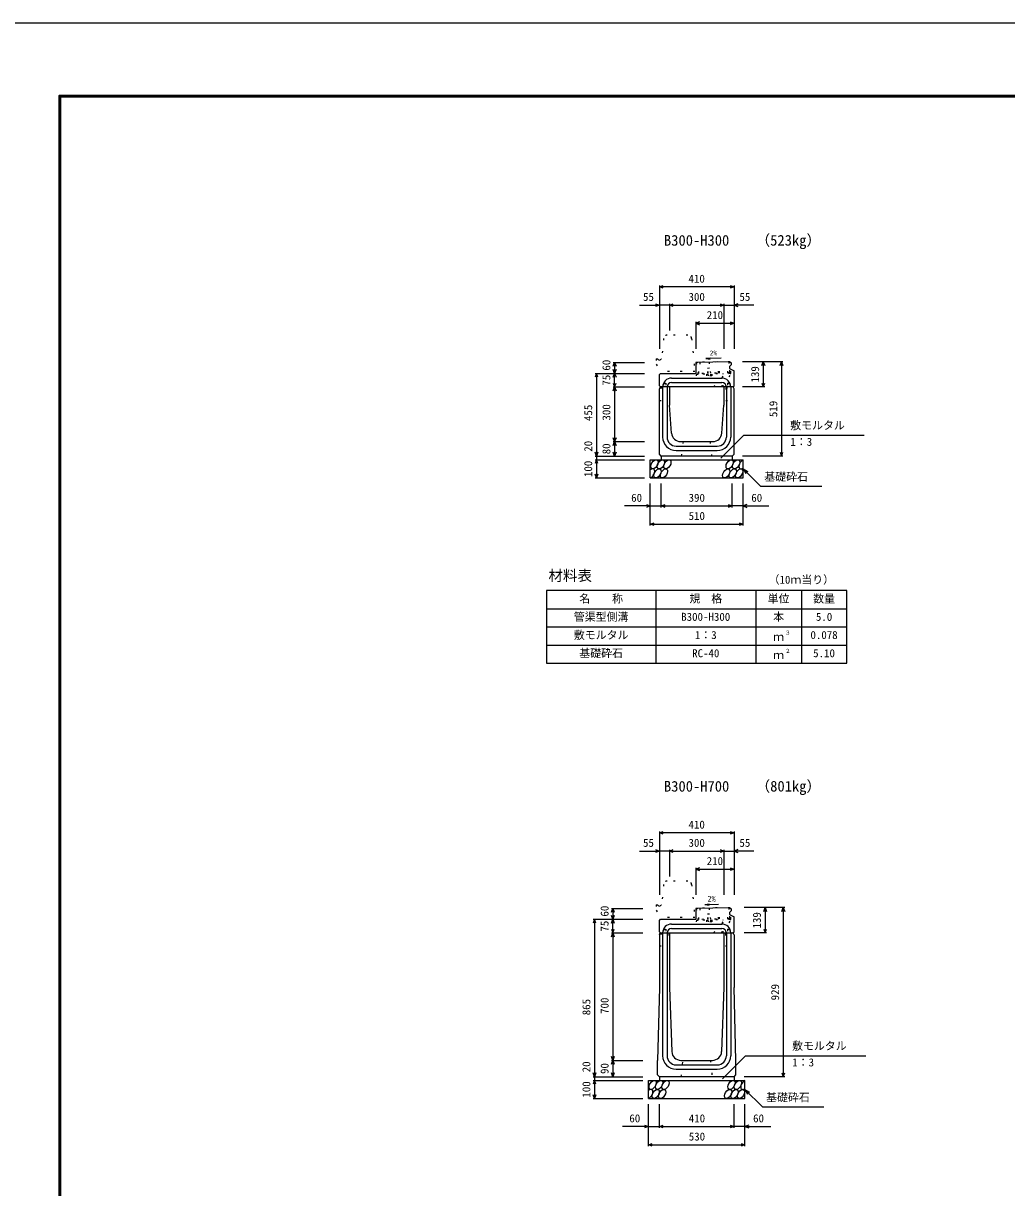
# Model space of a CAD drawing. Units: millimetres, scale not verified. Extents: x -12600 to 12600, y -5940 to 5940.
# Drawn here: x -4000 to 1403, y -458 to 5940 of the extents above; entities that cross this region are included whole.
import ezdxf
from ezdxf.enums import TextEntityAlignment as Align

# ---------------------------------------------------------------- set-up
doc = ezdxf.new("R2010")
doc.units = ezdxf.units.MM
doc.header["$LTSCALE"] = 40
doc.linetypes.add('DOTTED', pattern=[1.75, 0.25, -1.5])
for name, color, linetype, lineweight in [('0-0_DIM', 7, 'Continuous', 25), ('0-1_Defpoints', 5, 'Continuous', 25), ('0-2_HATCH', 6, 'Continuous', 25), ('0-3_HYO', 3, 'Continuous', 25), ('0-4_HYO2', 4, 'Continuous', 25), ('0-5_OUTLINE', 3, 'Continuous', 25), ('0-6_OUTLINE2', 4, 'DOTTED', 25), ('0-7_TXT', 7, 'Continuous', 25), ('0-8_WAKU', 3, 'Continuous', 25)]:
    doc.layers.add(name, color=color, linetype=linetype, lineweight=lineweight)
doc.styles.add('ＭＳ ゴシック', font='')
doc.styles.get('ＭＳ ゴシック').set_extended_font_data('MS Gothic')

msp = doc.modelspace()

# ---------------------------------------------------------------- linework, layer by layer
at = {"layer": '0-0_DIM'}
for p, q in [((-505, 4498.96), (-505, 4151.46)), ((-95, 4491.46), (-505, 4491.46)), ((-95, 4498.96), (-95, 4151.46)), ((-613.38, 4391.46), (-505, 4391.46)), ((-450, 4391.46), (-505, 4391.46)), ((-450, 4398.96), (-450, 4251.46)), ((-450, 4391.46), (-150, 4391.46)), ((-150, 4398.96), (-150, 4151.46)), ((-150, 4391.46), (-95, 4391.46)), ((13.38, 4391.46), (-95, 4391.46)), ((-305, 4298.96), (-305, 4151.46)), ((-305, 4291.46), (-95, 4291.46)), ((-758.5, 4076.46), (-586, 4076.46)), ((-751, 4076.46), (-751, 4016.46)), ((173.5, 4080.46), (-49, 4080.46)), ((66, 4080.46), (66, 3941.46)), ((166, 4080.46), (166, 3561.46)), ((-858.5, 4016.46), (-586, 4016.46)), ((-851, 4016.46), (-851, 3561.46)), ((-751, 3941.46), (-751, 4016.46)), ((-758.5, 3941.46), (-586, 3941.46)), ((-751, 3941.46), (-751, 3641.46)), ((73.5, 3941.46), (-49, 3941.46)), ((-167.89, 3550.65), (-41.66, 3676.89)), ((-41.66, 3676.89), (619.81, 3676.89)), ((-758.5, 3641.46), (-586, 3641.46)), ((-751, 3641.46), (-751, 3561.46)), ((-858.5, 3561.46), (-586, 3561.46)), ((-858.5, 3541.46), (-586, 3541.46)), ((-851, 3561.46), (-851, 3541.46)), ((-851, 3541.46), (-851, 3441.46)), ((173.5, 3561.46), (-49, 3561.46)), ((-45, 3491.46), (50.76, 3395.71)), ((-45, 3491.46), (-19.02, 3476.46)), ((-45, 3491.46), (-30, 3465.48)), ((-858.5, 3441.46), (-586, 3441.46)), ((-555, 3180.1), (-555, 3411.46)), ((-495, 3280.1), (-495, 3411.46)), ((-105, 3280.1), (-105, 3411.46)), ((-45, 3180.1), (-45, 3411.46)), ((50.76, 3395.71), (388.31, 3395.71)), ((-555, 3287.6), (-696.79, 3287.6)), ((-555, 3287.6), (-495, 3287.6)), ((-495, 3287.6), (-105, 3287.6)), ((-45, 3287.6), (-105, 3287.6)), ((-45, 3287.6), (96.79, 3287.6)), ((-555, 3187.6), (-45, 3187.6)), ((-505, 1498.96), (-505, 1151.46)), ((-95, 1491.46), (-505, 1491.46)), ((-95, 1498.96), (-95, 1151.46)), ((-613.38, 1391.46), (-505, 1391.46)), ((-450, 1391.46), (-505, 1391.46)), ((-450, 1398.96), (-450, 1251.46)), ((-450, 1391.46), (-150, 1391.46)), ((-150, 1398.96), (-150, 1151.46)), ((-150, 1391.46), (-95, 1391.46)), ((13.38, 1391.46), (-95, 1391.46)), ((-305, 1298.96), (-305, 1151.46)), ((-305, 1291.46), (-95, 1291.46)), ((-768.5, 1076.46), (-596, 1076.46)), ((-761, 1076.46), (-761, 1016.46)), ((183.5, 1080.46), (-39, 1080.46)), ((76, 1080.46), (76, 941.46)), ((176, 1080.46), (176, 151.46)), ((-868.5, 1016.46), (-596, 1016.46)), ((-861, 1016.46), (-861, 151.46)), ((-761, 941.46), (-761, 1016.46)), ((-768.5, 941.46), (-596, 941.46)), ((-761, 941.46), (-761, 241.46)), ((83.5, 941.46), (-39, 941.46)), ((-157.89, 140.65), (-31.66, 266.89)), ((-31.66, 266.89), (629.81, 266.89)), ((-768.5, 241.46), (-596, 241.46)), ((-761, 241.46), (-761, 151.46)), ((-868.5, 151.46), (-596, 151.46)), ((-868.5, 131.46), (-596, 131.46)), ((-861, 151.46), (-861, 131.46)), ((-861, 131.46), (-861, 31.46)), ((183.5, 151.46), (-39, 151.46)), ((-35, 81.46), (60.76, -14.29)), ((-35, 81.46), (-9.02, 66.46)), ((-35, 81.46), (-20, 55.48)), ((-868.5, 31.46), (-596, 31.46)), ((-565, -229.9), (-565, 1.46)), ((-505, -129.9), (-505, 1.46)), ((-95, -129.9), (-95, 1.46)), ((-35, -229.9), (-35, 1.46)), ((60.76, -14.29), (398.31, -14.29)), ((-565, -122.4), (-706.79, -122.4)), ((-565, -122.4), (-505, -122.4)), ((-505, -122.4), (-95, -122.4)), ((-300, -122.4), (-95, -122.4)), ((-35, -122.4), (-95, -122.4)), ((-35, -122.4), (106.79, -122.4)), ((-565, -222.4), (-35, -222.4))]:
    msp.add_line(p, q, dxfattribs=at)
for points in [[(-483.86, 4483.77), (-505, 4491.46), (-483.86, 4499.16)], [(-116.14, 4499.16), (-95, 4491.46), (-116.14, 4483.77)], [(-526.14, 4399.16), (-505, 4391.46), (-526.14, 4383.77)], [(-428.86, 4383.77), (-450, 4391.46), (-428.86, 4399.16)], [(-171.14, 4399.16), (-150, 4391.46), (-171.14, 4383.77)], [(-73.86, 4399.16), (-95, 4391.46), (-73.86, 4383.77)], [(-283.86, 4299.16), (-305, 4291.46), (-283.86, 4283.77)], [(-116.14, 4299.16), (-95, 4291.46), (-116.14, 4283.77)], [(-758.7, 4055.32), (-751, 4076.46), (-743.3, 4055.32)], [(-743.3, 4037.61), (-751, 4016.46), (-758.7, 4037.61)], [(58.3, 4059.32), (66, 4080.46), (73.7, 4059.32)], [(158.3, 4059.32), (166, 4080.46), (173.7, 4059.32)], [(-843.3, 3995.32), (-851, 4016.46), (-858.7, 3995.32)], [(-758.7, 3995.32), (-751, 4016.46), (-743.3, 3995.32)], [(-758.7, 3962.61), (-751, 3941.46), (-743.3, 3962.61)], [(-758.7, 3920.32), (-751, 3941.46), (-743.3, 3920.32)], [(58.3, 3962.61), (66, 3941.46), (73.7, 3962.61)], [(-743.3, 3662.61), (-751, 3641.46), (-758.7, 3662.61)], [(-758.7, 3620.32), (-751, 3641.46), (-743.3, 3620.32)], [(-843.3, 3582.61), (-851, 3561.46), (-858.7, 3582.61)], [(-843.3, 3520.32), (-851, 3541.46), (-858.7, 3520.32)], [(-743.3, 3582.61), (-751, 3561.46), (-758.7, 3582.61)], [(158.3, 3582.61), (166, 3561.46), (173.7, 3582.61)], [(-843.3, 3462.61), (-851, 3441.46), (-858.7, 3462.61)], [(-576.14, 3295.29), (-555, 3287.6), (-576.14, 3279.9)], [(-473.86, 3279.9), (-495, 3287.6), (-473.86, 3295.29)], [(-126.14, 3295.29), (-105, 3287.6), (-126.14, 3279.9)], [(-23.86, 3295.29), (-45, 3287.6), (-23.86, 3279.9)], [(-533.86, 3179.9), (-555, 3187.6), (-533.86, 3195.29)], [(-66.14, 3195.29), (-45, 3187.6), (-66.14, 3179.9)], [(-483.86, 1483.77), (-505, 1491.46), (-483.86, 1499.16)], [(-116.14, 1499.16), (-95, 1491.46), (-116.14, 1483.77)], [(-526.14, 1399.16), (-505, 1391.46), (-526.14, 1383.77)], [(-428.86, 1383.77), (-450, 1391.46), (-428.86, 1399.16)], [(-171.14, 1399.16), (-150, 1391.46), (-171.14, 1383.77)], [(-73.86, 1399.16), (-95, 1391.46), (-73.86, 1383.77)], [(-283.86, 1299.16), (-305, 1291.46), (-283.86, 1283.77)], [(-116.14, 1299.16), (-95, 1291.46), (-116.14, 1283.77)], [(-768.7, 1055.32), (-761, 1076.46), (-753.3, 1055.32)], [(-753.3, 1037.61), (-761, 1016.46), (-768.7, 1037.61)], [(68.3, 1059.32), (76, 1080.46), (83.7, 1059.32)], [(168.3, 1059.32), (176, 1080.46), (183.7, 1059.32)], [(-853.3, 995.32), (-861, 1016.46), (-868.7, 995.32)], [(-768.7, 995.32), (-761, 1016.46), (-753.3, 995.32)], [(-768.7, 962.61), (-761, 941.46), (-753.3, 962.61)], [(68.3, 962.61), (76, 941.46), (83.7, 962.61)], [(-768.7, 920.32), (-761, 941.46), (-753.3, 920.32)], [(-753.3, 262.61), (-761, 241.46), (-768.7, 262.61)], [(-768.7, 220.32), (-761, 241.46), (-753.3, 220.32)], [(-853.3, 172.61), (-861, 151.46), (-868.7, 172.61)], [(-853.3, 110.32), (-861, 131.46), (-868.7, 110.32)], [(-753.3, 172.61), (-761, 151.46), (-768.7, 172.61)], [(168.3, 172.61), (176, 151.46), (183.7, 172.61)], [(-853.3, 52.61), (-861, 31.46), (-868.7, 52.61)], [(-586.14, -114.71), (-565, -122.4), (-586.14, -130.1)], [(-483.86, -130.1), (-505, -122.4), (-483.86, -114.71)], [(-116.14, -114.71), (-95, -122.4), (-116.14, -130.1)], [(-13.86, -114.71), (-35, -122.4), (-13.86, -130.1)], [(-543.86, -230.1), (-565, -222.4), (-543.86, -214.71)], [(-56.14, -214.71), (-35, -222.4), (-56.14, -230.1)]]:
    msp.add_lwpolyline(points, dxfattribs=at)
at = {"layer": '0-1_Defpoints'}
msp.add_lwpolyline([(-4200, -5940), (12600, -5940), (12600, 5940), (-4200, 5940)], close=True, dxfattribs=at)
at = {"layer": '0-2_HATCH', "linetype": 'DOTTED'}
for p, q in [((-117.54, 4080.32), (-294, 4076.69)), ((-291.65, 4011.22), (-293, 4076.71)), ((-288.75, 4015.78), (-290, 4076.77)), ((-283, 4076.91), (-281.75, 4015.92)), ((-236.76, 4016.85), (-238.01, 4077.84)), ((-231.02, 4077.98), (-229.76, 4017)), ((-223.13, 4017.13), (-223.73, 4046.13)), ((-180.77, 4018.01), (-182.03, 4078.99)), ((-173.77, 4018.15), (-175.03, 4079.14)), ((-128.78, 4019.08), (-130.04, 4080.07)), ((-123.04, 4080.21), (-121.78, 4019.22)), ((-118.54, 4080.3), (-114.04, 4080.4)), ((-117.37, 4023.81), (-118.54, 4080.3)), ((-112.75, 4017.91), (-114.04, 4080.4)), ((-121.78, 4019.22), (-291.74, 4015.72)), ((-115.69, 4014.85), (-291.65, 4011.22)), ((-237.96, 4012.33), (-237.76, 4002.33)), ((-224.11, 4012.61), (-223.9, 4002.61)), ((-117.54, 1080.32), (-294, 1076.69)), ((-291.65, 1011.22), (-293, 1076.71)), ((-288.75, 1015.78), (-290, 1076.77)), ((-283, 1076.91), (-281.75, 1015.92)), ((-236.76, 1016.85), (-238.01, 1077.84)), ((-231.02, 1077.98), (-229.76, 1017)), ((-223.13, 1017.13), (-223.73, 1046.13)), ((-180.77, 1018.01), (-182.03, 1078.99)), ((-173.77, 1018.15), (-175.03, 1079.14)), ((-128.78, 1019.08), (-130.04, 1080.07)), ((-123.04, 1080.21), (-121.78, 1019.22)), ((-118.54, 1080.3), (-114.04, 1080.4)), ((-117.37, 1023.81), (-118.54, 1080.3)), ((-112.75, 1017.91), (-114.04, 1080.4)), ((-121.78, 1019.22), (-291.74, 1015.72)), ((-115.69, 1014.85), (-291.65, 1011.22)), ((-237.96, 1012.33), (-237.76, 1002.33)), ((-224.11, 1012.61), (-223.9, 1002.61))]:
    msp.add_line(p, q, dxfattribs=at)
for points in [[(-294, 4076.69), (-302, 4076.52), (-300.66, 4011.53), (-291.66, 4011.72)], [(-239.13, 4016.8), (-239.72, 4045.8), (-223.73, 4046.13)], [(-294, 1076.69), (-302, 1076.52), (-300.66, 1011.53), (-291.66, 1011.72)], [(-239.13, 1016.8), (-239.72, 1045.8), (-223.73, 1046.13)]]:
    msp.add_lwpolyline(points, dxfattribs=at)
for points in [[(-244.89, 4012.18), (-217.18, 4012.76), (-216.97, 4002.76), (-244.68, 4002.19)], [(-244.89, 1012.18), (-217.18, 1012.76), (-216.97, 1002.76), (-244.68, 1002.19)]]:
    msp.add_lwpolyline(points, close=True, dxfattribs=at)
for centre, radius in [((-121.87, 4023.72), 4.5), ((-115.75, 4017.85), 3), ((-121.87, 1023.72), 4.5), ((-115.75, 1017.85), 3)]:
    msp.add_arc(centre, radius, 271.18119, 1.18119, dxfattribs=at)
at = {"layer": '0-2_HATCH'}
for centre in [(-532.11, 3516.46), (-496.63, 3516.46), (-461.16, 3516.46), (-118.95, 3516.46), (-83.48, 3516.46), (-515.23, 3466.46), (-479.75, 3466.46), (-137.55, 3466.46), (-102.07, 3466.46), (-66.59, 3466.46), (-542.11, 106.46), (-506.63, 106.46), (-471.16, 106.46), (-108.95, 106.46), (-73.48, 106.46), (-525.23, 56.46), (-489.75, 56.46), (-127.55, 56.46), (-92.07, 56.46), (-56.59, 56.46)]:
    msp.add_ellipse(centre, major_axis=(14.54, 23.54), ratio=0.5792, dxfattribs=at)
for centre, start_param, end_param in [((-48, 3516.46), 0.6666252, 4.1103269), ((-550.7, 3466.46), 3.7419964, 7.318141), ((-38, 106.46), 0.6666252, 4.1103269), ((-560.7, 56.46), 3.7419964, 7.318141)]:
    msp.add_ellipse(centre, major_axis=(14.54, 23.54), ratio=0.5792, start_param=start_param, end_param=end_param, dxfattribs=at)
at = {"layer": '0-3_HYO'}
for p, q in [((-525, 2823.36), (-525, 2423.36)), ((25, 2823.36), (25, 2423.36)), ((275, 2823.36), (275, 2423.36)), ((-1125, 2723.36), (525, 2723.36))]:
    msp.add_line(p, q, dxfattribs=at)
msp.add_lwpolyline([(-1125, 2423.36), (525, 2423.36), (525, 2823.36), (-1125, 2823.36)], close=True, dxfattribs=at)
at = {"layer": '0-4_HYO2'}
for p, q in [((-1125, 2623.36), (525, 2623.36)), ((-1125, 2523.36), (525, 2523.36))]:
    msp.add_line(p, q, dxfattribs=at)
at = {"layer": '0-5_OUTLINE', "linetype": 'DOTTED'}
for p, q in [((-348.1, 4226.46), (-461.9, 4226.46)), ((-481.81, 4208.41), (-493, 4096.46)), ((-328.2, 4208.45), (-310, 4026.46)), ((-523, 4096.46), (-523, 4066.46)), ((-523, 4096.46), (-515, 4096.46)), ((-523, 4066.46), (-500, 4026.46)), ((-310, 4026.46), (-500, 4026.46)), ((-348.1, 1226.46), (-461.9, 1226.46)), ((-481.81, 1208.41), (-493, 1096.46)), ((-328.2, 1208.45), (-310, 1026.46)), ((-523, 1096.46), (-523, 1066.46)), ((-523, 1096.46), (-515, 1096.46)), ((-523, 1066.46), (-500, 1026.46)), ((-310, 1026.46), (-500, 1026.46))]:
    msp.add_line(p, q, dxfattribs=at)
at = {"layer": '0-5_OUTLINE'}
for p, q in [((-117, 4080.34), (-305, 4076.46)), ((-305, 4076.46), (-305, 4016.46)), ((-120, 4053.46), (-111, 4063.46)), ((-120, 4053.46), (-120, 4043.46)), ((-120, 4043.46), (-95, 4030.46)), ((-117, 4080.34), (-111, 4074.46)), ((-111, 4074.46), (-111, 4063.46)), ((-505, 4010.46), (-499, 4016.46)), ((-505, 3947.46), (-505, 4010.46)), ((-499, 4016.46), (-305, 4016.46)), ((-95, 3947.46), (-95, 4030.46)), ((-505, 3947.46), (-499, 3941.46)), ((-500, 3941.46), (-505, 3931.46)), ((-505, 3571.46), (-505, 3931.46)), ((-100, 3941.46), (-500, 3941.46)), ((-450, 3941.46), (-450, 3841.46)), ((-150, 3941.46), (-150, 3841.46)), ((-101, 3941.46), (-95, 3947.46)), ((-95, 3931.46), (-100, 3941.46)), ((-95, 3571.46), (-95, 3931.46)), ((-438.47, 3687.72), (-450, 3841.46)), ((-161.53, 3687.72), (-150, 3841.46)), ((-388.61, 3641.46), (-211.39, 3641.46)), ((-555, 3541.46), (-45, 3541.46)), ((-555, 3441.46), (-555, 3541.46)), ((-495, 3561.46), (-505, 3571.46)), ((-105, 3561.46), (-495, 3561.46)), ((-495, 3561.46), (-495, 3541.46)), ((-105, 3561.46), (-95, 3571.46)), ((-105, 3561.46), (-105, 3541.46)), ((-45, 3441.46), (-45, 3541.46)), ((-555, 3441.46), (-45, 3441.46)), ((-117, 1080.34), (-305, 1076.46)), ((-305, 1076.46), (-305, 1016.46)), ((-120, 1053.46), (-111, 1063.46)), ((-120, 1053.46), (-120, 1043.46)), ((-120, 1043.46), (-95, 1030.46)), ((-117, 1080.34), (-111, 1074.46)), ((-111, 1074.46), (-111, 1063.46)), ((-95, 947.46), (-95, 1030.46)), ((-505, 1010.46), (-499, 1016.46)), ((-505, 947.46), (-505, 1010.46)), ((-499, 1016.46), (-305, 1016.46)), ((-505, 947.46), (-499, 941.46)), ((-505, 931.46), (-500, 941.46)), ((-505, 931.46), (-505, 641.46)), ((-500, 941.46), (-100, 941.46)), ((-450, 941.46), (-450, 641.46)), ((-150, 941.46), (-150, 641.46)), ((-101, 941.46), (-95, 947.46)), ((-95, 931.46), (-100, 941.46)), ((-95, 931.46), (-95, 641.46)), ((-505, 641.46), (-515, 241.46)), ((-450, 641.46), (-436.8, 289.59)), ((-150, 641.46), (-163.2, 289.59)), ((-85, 241.46), (-95, 641.46)), ((-515, 161.46), (-515, 241.46)), ((-386.84, 241.46), (-213.16, 241.46)), ((-85, 161.46), (-85, 241.46)), ((-565, 131.46), (-35, 131.46)), ((-565, 31.46), (-565, 131.46)), ((-505, 151.46), (-515, 161.46)), ((-95, 151.46), (-505, 151.46)), ((-505, 151.46), (-505, 131.46)), ((-95, 151.46), (-85, 161.46)), ((-95, 151.46), (-95, 131.46)), ((-35, 31.46), (-35, 131.46)), ((-565, 31.46), (-35, 31.46))]:
    msp.add_line(p, q, dxfattribs=at)
at = {"layer": '0-5_OUTLINE', "linetype": 'DOTTED'}
for points in [[(-515, 4096.46), (-505, 4086.46), (-495, 4096.46), (-493, 4096.46)], [(-515, 1096.46), (-505, 1086.46), (-495, 1096.46), (-493, 1096.46)]]:
    msp.add_lwpolyline(points, dxfattribs=at)
for centre, start, end in [((-461.9, 4206.46), 90, 174.40835), ((-348.1, 4206.46), 4.08463, 90), ((-461.9, 1206.46), 90, 174.40835), ((-348.1, 1206.46), 4.08463, 90)]:
    msp.add_arc(centre, 20, start, end, dxfattribs=at)
at = {"layer": '0-5_OUTLINE'}
for centre, start, end in [((-388.61, 3691.46), 184.28915, 270), ((-211.39, 3691.46), 270, 355.71085), ((-386.84, 291.46), 182.14759, 270), ((-213.16, 291.46), 270, 357.85241)]:
    msp.add_arc(centre, 50, start, end, dxfattribs=at)
at = {"layer": '0-6_OUTLINE2'}
for p, q in [((-206.89, 3941.46), (-118.53, 4042.7)), ((-164.35, 3941.46), (-96.63, 4031.31)), ((-300.67, 4012.04), (-320, 3941.46)), ((-155, 3941.46), (-155, 4015.04)), ((-502.25, 3936.96), (-460, 3936.96)), ((-481.5, 3961.96), (-469.5, 3961.96)), ((-481.5, 3961.96), (-481.5, 3936.96)), ((-469.5, 3961.96), (-469.5, 3936.96)), ((-140, 3936.96), (-97.75, 3936.96)), ((-140, 3936.96), (-140, 3866.46)), ((-130.5, 3961.96), (-118.5, 3961.96)), ((-130.5, 3961.96), (-130.5, 3936.96)), ((-118.5, 3961.96), (-118.5, 3936.96)), ((-140, 3866.46), (-95, 3866.46)), ((-375, 3641.46), (-385, 3561.46)), ((-215, 3561.46), (-225, 3641.46)), ((-206.89, 941.46), (-118.53, 1042.7)), ((-164.35, 941.46), (-96.63, 1031.31)), ((-481.5, 961.96), (-469.5, 961.96)), ((-481.5, 961.96), (-481.5, 936.96)), ((-469.5, 961.96), (-469.5, 936.96)), ((-300.67, 1012.04), (-320, 941.46)), ((-155, 941.46), (-155, 1014.04)), ((-130.5, 961.96), (-118.5, 961.96)), ((-130.5, 961.96), (-130.5, 936.96)), ((-118.5, 961.96), (-118.5, 936.96)), ((-502.25, 936.96), (-458, 936.96)), ((-458, 936.96), (-458, 871.46)), ((-142, 936.96), (-97.75, 936.96)), ((-505, 871.46), (-458, 871.46)), ((-385, 151.46), (-375, 241.46)), ((-225, 241.46), (-215, 151.46))]:
    msp.add_line(p, q, dxfattribs=at)
at = {"layer": '0-6_OUTLINE2', "linetype": 'Continuous'}
for p, q in [((-438, 3990.46), (-162, 3990.46)), ((-487, 3941.46), (-487, 3666.46)), ((-463, 3941.46), (-463, 3666.46)), ((-438, 3966.46), (-162, 3966.46)), ((-137, 3941.46), (-137, 3666.46)), ((-113, 3941.46), (-113, 3666.46)), ((-413, 3616.46), (-187, 3616.46)), ((-413, 3592.46), (-187, 3592.46)), ((-438, 990.46), (-162, 990.46)), ((-438, 966.46), (-162, 966.46)), ((-487, 941.46), (-487, 266.46)), ((-463, 941.46), (-463, 266.46)), ((-137, 941.46), (-137, 266.46)), ((-113, 941.46), (-113, 266.46)), ((-413, 216.46), (-187, 216.46)), ((-413, 192.46), (-187, 192.46))]:
    msp.add_line(p, q, dxfattribs=at)
at = {"layer": '0-6_OUTLINE2'}
for points in [[(-505, 3866.46), (-460, 3866.46), (-460, 3936.96)], [(-142, 936.96), (-142, 871.46), (-95, 871.46)]]:
    msp.add_lwpolyline(points, dxfattribs=at)
at = {"layer": '0-6_OUTLINE2', "linetype": 'Continuous'}
for centre, radius, start, end in [((-438, 3941.46), 49, 90, 180), ((-162, 3941.46), 49, 0, 90), ((-438, 3941.46), 25, 90, 180), ((-162, 3941.46), 25, 0, 90), ((-413, 3666.46), 74, 180, 270), ((-413, 3666.46), 50, 180, 270), ((-187, 3666.46), 50, 270, 0), ((-187, 3666.46), 74, 270, 0), ((-438, 941.46), 49, 90, 180), ((-438, 941.46), 25, 90, 180), ((-162, 941.46), 49, 0, 90), ((-162, 941.46), 25, 0, 90), ((-413, 266.46), 74, 180, 270), ((-413, 266.46), 50, 180, 270), ((-187, 266.46), 50, 270, 0), ((-187, 266.46), 74, 270, 0)]:
    msp.add_arc(centre, radius, start, end, dxfattribs=at)
at = {"layer": '0-7_TXT'}
for p, q in [((-250.03, 4097.6), (-226.31, 4093.92)), ((-254.81, 1097.42), (-231.26, 1102.04)), ((-254.81, 1097.42), (-180.67, 1098.83)), ((-254.81, 1097.42), (-231.1, 1093.71))]:
    msp.add_line(p, q, dxfattribs=at)
msp.add_lwpolyline([(-165.47, 4099.34), (-250.03, 4097.6), (-226.49, 4102.25)], dxfattribs=at)
at = {"layer": '0-8_WAKU', "lineweight": 50}
msp.add_lwpolyline([(-3800, -5540), (12200, -5540), (12200, 5540), (-3800, 5540)], close=True, dxfattribs=at)

# ---------------------------------------------------------------- texts
at = {"layer": '0-0_DIM', "style": 'ＭＳ ゴシック'}
for s, p in [('410', (-345, 4501.46)), ('55', (-594.84, 4401.46)), ('300', (-345, 4401.46)), ('55', (-65.16, 4401.46)), ('210', (-245, 4301.46)), ('敷モルタル', (213.94, 3695.62)), ('1：3', (214.94, 3604.93)), ('基礎砕石', (71.32, 3412.88)), ('60', (-660, 3297.6)), ('390', (-344.47, 3297.6)), ('60', (0, 3297.6)), ('510', (-344.47, 3197.6)), ('410', (-345, 1501.46)), ('55', (-594.84, 1401.46)), ('300', (-345, 1401.46)), ('55', (-65.16, 1401.46)), ('210', (-245, 1301.46)), ('敷モルタル', (223.94, 285.62)), ('1：3', (224.94, 194.93)), ('基礎砕石', (81.32, 2.88)), ('60', (-670, -112.4)), ('410', (-343.46, -112.4)), ('60', (10, -112.4)), ('530', (-343.46, -212.4))]:
    msp.add_text(s, height=43.99, dxfattribs=at).set_placement(p, align=Align.BOTTOM_LEFT)
for s, p in [('60', (-761, 4031.46)), ('139', (56, 3965.96)), ('75', (-761, 3948.96)), ('455', (-861, 3754.46)), ('300', (-761, 3756.96)), ('519', (156, 3775.96)), ('20', (-861, 3585.78)), ('80', (-761, 3571.46)), ('100', (-861, 3446.46)), ('60', (-771, 1031.46)), ('139', (66, 965.96)), ('75', (-771, 948.96)), ('929', (166, 570.96)), ('700', (-771, 496.46)), ('865', (-871, 488.96)), ('20', (-871, 175.78)), ('90', (-771, 166.46)), ('100', (-871, 36.46))]:
    msp.add_text(s, height=43.99, rotation=90, dxfattribs=at).set_placement(p, align=Align.BOTTOM_LEFT)
at = {"layer": '0-7_TXT', "style": 'ＭＳ ゴシック'}
for s, height, p in [('B300-H300', 58.65, (-480, 4700.44)), ('（523kg）', 58.65, (23.7, 4700.84)), ('2%', 26.39, (-228.57, 4107.42)), ('材料表', 58.65, (-1115, 2858.36)), ('（10ｍ当り）', 43.99, (95, 2847.36)), ('名\u3000\u3000称', 43.99, (-945, 2743.36)), ('規\u3000格', 43.99, (-340, 2743.36)), ('単位', 43.99, (90, 2743.36)), ('数量', 43.99, (340, 2743.36)), ('管渠型側溝', 43.99, (-975, 2643.36)), ('B300-H300', 43.99, (-385, 2643.36)), ('本', 43.99, (120, 2643.36)), ('5.0', 43.99, (355, 2643.36)), ('敷モルタル', 43.99, (-975, 2543.36)), ('1：3', 43.99, (-310, 2543.36)), ('ｍ', 43.99, (120, 2533.36)), ('３', 21.99, (185.54, 2573.73)), ('0.078', 43.99, (325, 2543.36)), ('基礎砕石', 43.99, (-945, 2443.36)), ('RC-40', 43.99, (-325, 2443.36)), ('２', 21.99, (185.54, 2473.73)), ('5.10', 43.99, (340, 2443.36)), ('ｍ', 43.99, (120, 2433.36)), ('B300-H700', 58.65, (-480, 1700.44)), ('（801kg）', 58.65, (23.7, 1700.84)), ('2%', 32.99, (-240.86, 1102.9))]:
    msp.add_text(s, height=height, dxfattribs=at).set_placement(p, align=Align.BOTTOM_LEFT)

doc.saveas('drawing.dxf')
